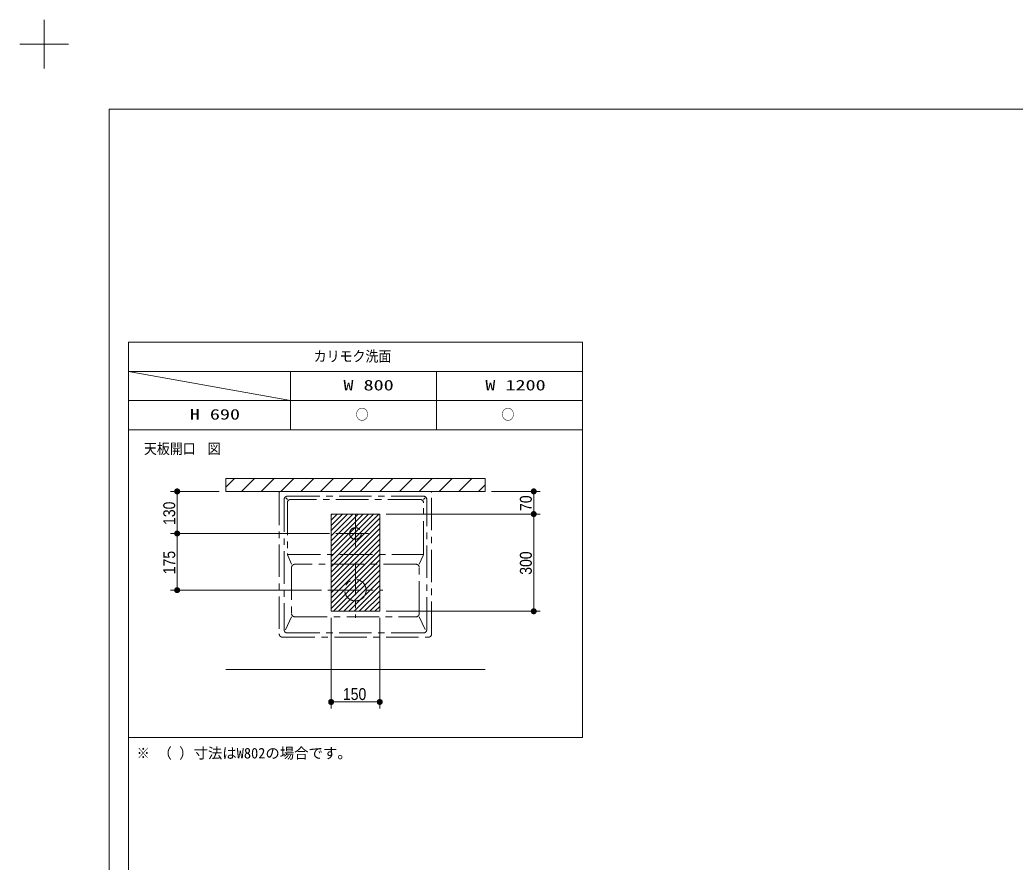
# Model space of a CAD drawing. Units: millimetres, scale not verified. Extents: x -6062 to 6062, y -3045 to 3045.
# Drawn here: x -6062 to -2993, y 446 to 3045 of the extents above; entities that cross this region are included whole.
import ezdxf
from ezdxf.enums import TextEntityAlignment as Align

# ---------------------------------------------------------------- set-up
doc = ezdxf.new("R2010")
doc.units = ezdxf.units.MM
doc.header["$LTSCALE"] = 20
doc.linetypes.add('CHAIN1', pattern=[8, 5, -1, 1, -1])
for name, color, linetype, lineweight in [('0-0_1図面枠', 7, 'Continuous', 9), ('0-1_2寸法-1', 7, 'Continuous', 9), ('0-2_0', 7, 'Continuous', 9), ('0-7_3一般', 7, 'Continuous', 9)]:
    doc.layers.add(name, color=color, linetype=linetype, lineweight=lineweight)
doc.styles.add('ＭＳ ゴシック', font='')
doc.styles.add('ＭＳ Ｐゴシック', font='')
doc.styles.get('ＭＳ ゴシック').set_extended_font_data('MS Gothic')
doc.styles.get('ＭＳ Ｐゴシック').set_extended_font_data('MS PGothic')

# ---------------------------------------------------------------- blocks, each defined once
blk = doc.blocks.new('グループ')
at = {"layer": '0-0_1図面枠'}
for p, q in [((-84000, 57900), (-84000, 60900)), ((-85500, 59400), (-82500, 59400))]:
    blk.add_line(p, q, dxfattribs=at)
blk = doc.blocks.new('グループ-2')
at = {"layer": '0-0_1図面枠'}
blk.add_lwpolyline([(-80000, 55400), (80000, 55400), (80000, -55400), (-80000, -55400)], close=True, dxfattribs=at)
blk = doc.blocks.new('図面枠')
at = {"layer": '0-0_1図面枠'}
for name in ['グループ', 'グループ-2']:
    blk.add_blockref(name, (0, 0), dxfattribs=at)
blk = doc.blocks.new('グループ-4')
at = {"layer": '0-0_1図面枠'}
for p, q in [((-78800, 41000), (-78800, -48600)), ((-50800, 39200), (-78800, 39200)), ((-78800, 39200), (-68800, 37400)), ((-68800, 35600), (-68800, 39200)), ((-59800, 35600), (-59800, 39200)), ((-78800, 37400), (-50800, 37400))]:
    blk.add_line(p, q, dxfattribs=at)
for points in [[(-78800, 41000), (-50800, 41000), (-50800, 35600), (-78800, 35600)], [(-78800, 35600), (-50800, 35600), (-50800, 16600), (-78800, 16600)]]:
    blk.add_lwpolyline(points, close=True, dxfattribs=at)
blk = doc.blocks.new('_Dot')
at = {"layer": '0-2_0'}
for p, q in [((-10, 0), (-20, 0)), ((9.78, 2), (-9.78, 2)), ((7.99, 6), (-7.99, 6)), ((9.16, -3.98), (-9.16, -3.98)), ((6, -7.98), (-6, -7.98))]:
    blk.add_line(p, q, dxfattribs=at)
for points in [[(10, 0), (9.92, 1.25), (9.69, 2.49), (9.3, 3.68), (8.76, 4.82), (8.09, 5.88), (7.29, 6.85), (6.37, 7.71), (5.36, 8.44), (4.26, 9.05), (3.09, 9.51), (1.87, 9.82), (0.63, 9.98), (-0.63, 9.98), (-1.87, 9.82), (-3.09, 9.51), (-4.26, 9.05), (-5.36, 8.44), (-6.37, 7.71), (-7.29, 6.85), (-8.09, 5.88), (-8.76, 4.82), (-9.3, 3.68), (-9.69, 2.49), (-9.92, 1.25), (-10, 0), (0, 0)], [(-10, 0), (-9.92, -1.25), (-9.69, -2.49), (-9.3, -3.68), (-8.76, -4.82), (-8.09, -5.88), (-7.29, -6.85), (-6.37, -7.71), (-5.36, -8.44), (-4.26, -9.05), (-3.09, -9.51), (-1.87, -9.82), (-0.63, -9.98), (0.63, -9.98), (1.87, -9.82), (3.09, -9.51), (4.26, -9.05), (5.36, -8.44), (6.37, -7.71), (7.29, -6.85), (8.09, -5.88), (8.76, -4.82), (9.3, -3.68), (9.69, -2.49), (9.92, -1.25), (10, 0), (0, 0)]]:
    blk.add_lwpolyline(points, close=True, dxfattribs=at)

msp = doc.modelspace()

# ---------------------------------------------------------------- linework, layer by layer
at = {"layer": '0-1_2寸法-1'}
for p, q in [((-5447.5, 1590), (-5597.5, 1590)), ((-5577.5, 1475.01), (-5577.5, 1574.99)), ((-4607.5, 1590), (-4457.5, 1590)), ((-4477.5, 1535.01), (-4477.5, 1574.99)), ((-4932.5, 1520), (-4457.5, 1520)), ((-4932.5, 1520), (-4457.5, 1520)), ((-4477.5, 1235.01), (-4477.5, 1504.99)), ((-5107.5, 1460), (-5597.5, 1460)), ((-5107.5, 1460), (-5597.5, 1460)), ((-5577.5, 1444.99), (-5577.5, 1300.01)), ((-5132.5, 1285), (-5597.5, 1285)), ((-5102.5, 1200), (-5102.5, 920)), ((-4952.5, 1200), (-4952.5, 920)), ((-4932.5, 1220), (-4457.5, 1220)), ((-4967.51, 940), (-5087.49, 940))]:
    msp.add_line(p, q, dxfattribs=at)
at = {"layer": '0-7_3一般'}
for p, q in [((-5427.5, 1602.56), (-5400.06, 1630)), ((-5379.1, 1590), (-5339.1, 1630)), ((-5318.14, 1590), (-5278.14, 1630)), ((-5257.18, 1590), (-5217.18, 1630)), ((-5196.22, 1590), (-5156.22, 1630)), ((-5135.26, 1590), (-5095.26, 1630)), ((-5074.3, 1590), (-5034.3, 1630)), ((-5013.34, 1590), (-4973.34, 1630)), ((-4952.38, 1590), (-4912.38, 1630)), ((-4891.42, 1590), (-4851.42, 1630)), ((-4830.46, 1590), (-4790.46, 1630)), ((-4769.5, 1590), (-4729.5, 1630)), ((-4708.54, 1590), (-4668.54, 1630)), ((-4647.58, 1590), (-4627.5, 1610.08)), ((-5427.5, 1590), (-4627.5, 1590)), ((-5102.5, 1517), (-5099.5, 1520)), ((-5102.5, 1501), (-5083.5, 1520)), ((-5102.5, 1485), (-5067.5, 1520)), ((-5102.5, 1469), (-5051.5, 1520)), ((-5102.5, 1453), (-5035.5, 1520)), ((-5102.5, 1437), (-5019.5, 1520)), ((-5102.5, 1421), (-5003.5, 1520)), ((-5102.5, 1405), (-4987.5, 1520)), ((-5102.5, 1389), (-4971.5, 1520)), ((-5102.5, 1373), (-4955.5, 1520)), ((-5102.5, 1357), (-4952.5, 1507)), ((-5102.5, 1341), (-4952.5, 1491)), ((-5102.5, 1325), (-4952.5, 1475)), ((-5102.5, 1309), (-4952.5, 1459)), ((-5102.5, 1293), (-4952.5, 1443)), ((-5102.5, 1277), (-4952.5, 1427)), ((-5102.5, 1261), (-4952.5, 1411)), ((-5102.5, 1245), (-4952.5, 1395)), ((-5102.5, 1229), (-4952.5, 1379)), ((-5095.5, 1220), (-4952.5, 1363)), ((-5079.5, 1220), (-4952.5, 1347)), ((-5063.5, 1220), (-4952.5, 1331)), ((-5047.5, 1220), (-4952.5, 1315)), ((-5031.5, 1220), (-4952.5, 1299)), ((-5015.5, 1220), (-4952.5, 1283)), ((-4999.5, 1220), (-4952.5, 1267)), ((-4983.5, 1220), (-4952.5, 1251)), ((-4967.5, 1220), (-4952.5, 1235)), ((-5427.5, 1040), (-4627.5, 1040))]:
    msp.add_line(p, q, dxfattribs=at)
at = {"layer": '0-7_3一般', "linetype": 'CHAIN1'}
for p, q in [((-5262.5, 1586), (-5262.5, 1150)), ((-4796.5, 1590), (-5258.5, 1590)), ((-5237.5, 1565), (-5242.12, 1569.62)), ((-4817.5, 1575), (-5237.5, 1575)), ((-4817.5, 1565), (-4812.5, 1570)), ((-4792.5, 1150), (-4792.5, 1586)), ((-5247.5, 1565), (-5247.5, 1163)), ((-5237.5, 1555), (-5237.5, 1398.11)), ((-4827.5, 1565), (-5227.5, 1565)), ((-4817.5, 1398.11), (-4817.5, 1555)), ((-4807.5, 1163), (-4807.5, 1565)), ((-5027.5, 1520), (-5027.5, 1400)), ((-5087.5, 1460), (-4967.5, 1460)), ((-5236.26, 1392.15), (-5224.5, 1365)), ((-5235.2, 1395), (-4817.83, 1395)), ((-4830.5, 1365), (-4818.74, 1392.15)), ((-5224.5, 1355), (-5224.5, 1213)), ((-4840.5, 1365), (-5214.5, 1365)), ((-5027.5, 1370), (-5027.5, 1200)), ((-4830.5, 1213), (-4830.5, 1355)), ((-5112.5, 1285), (-4942.5, 1285)), ((-5243.23, 1162.29), (-5224.5, 1203)), ((-5214.5, 1203), (-4840.5, 1203)), ((-4830.5, 1203), (-4812.47, 1163.81)), ((-5252.5, 1140), (-4802.5, 1140)), ((-5237.5, 1153), (-4817.5, 1153))]:
    msp.add_line(p, q, dxfattribs=at)
at = {"layer": '0-7_3一般'}
for points in [[(-5427.5, 1630), (-4627.5, 1630), (-4627.5, 1590), (-5427.5, 1590)], [(-5102.5, 1520), (-4952.5, 1520), (-4952.5, 1220), (-5102.5, 1220)], [(-5102.5, 1520), (-4952.5, 1520), (-4952.5, 1220), (-5102.5, 1220)]]:
    msp.add_lwpolyline(points, close=True, dxfattribs=at)
at = {"layer": '0-7_3一般', "linetype": 'CHAIN1'}
for centre, radius in [((-5027.5, 1460), 18), ((-5027.5, 1285), 33)]:
    msp.add_circle(centre, radius, dxfattribs=at)
for centre, radius, start, end in [((-5258.5, 1586), 4, 90, 180), ((-5237.5, 1565), 10, 90, 180), ((-4817.5, 1565), 10, 0, 90), ((-4796.5, 1586), 4, 0, 90), ((-5227.5, 1555), 10, 90, 180), ((-4827.5, 1555), 10, 0, 90), ((-5222.5, 1398.11), 15, 180, 203.42869), ((-4832.5, 1398.11), 15, 336.57131, 0), ((-5214.5, 1355), 10, 90, 180), ((-4840.5, 1355), 10, 0, 90), ((-5214.5, 1213), 10, 180, 270), ((-4840.5, 1213), 10, 270, 0), ((-5252.5, 1150), 10, 180, 270), ((-5237.5, 1163), 10, 180, 270), ((-4817.5, 1163), 10, 270, 0), ((-4802.5, 1150), 10, 270, 0)]:
    msp.add_arc(centre, radius, start, end, dxfattribs=at)

# ---------------------------------------------------------------- block references
at = {"layer": '0-0_1図面枠', "xscale": 0.05, "yscale": 0.05}
for name in ['図面枠', 'グループ-4']:
    msp.add_blockref(name, (-1787.5, 0), dxfattribs=at)
at = {"layer": '0-1_2寸法-1', "xscale": 0.7503418, "yscale": 0.7503418}
for p, rotation in [((-5577.5, 1590), 90), ((-4477.5, 1590), 90), ((-4477.5, 1520), 270), ((-4477.5, 1520), 90), ((-5577.5, 1460), 270), ((-5577.5, 1460), 90), ((-5577.5, 1285), 270), ((-4477.5, 1220), 270), ((-5102.5, 940), 180)]:
    msp.add_blockref('_Dot', p, dxfattribs=dict(at, rotation=rotation))
msp.add_blockref('_Dot', (-4952.5, 940), dxfattribs=at)

# ---------------------------------------------------------------- texts
at = {"layer": '0-0_1図面枠', "style": 'ＭＳ ゴシック'}
for s, width, p in [('カリモク洗面', 0.9, (-5156.39, 1980.86)), ('W 800', 1.4, (-5064.45, 1891.74)), ('W 1200', 1.4, (-4626.75, 1891.74)), ('H 690', 1.4, (-5538.49, 1801.74)), ('○', 0.9, (-5027.09, 1801.25)), ('○', 0.9, (-4577.09, 1801.25)), ('天板開口', 0.9, (-5680, 1695.64)), ('図', 0.9, (-5483.27, 1695.64)), ('※', 0.9, (-5702.1, 756.01))]:
    msp.add_text(s, height=32.55, dxfattribs=dict(at, width=width)).set_placement(p, align=Align.BOTTOM_LEFT)
msp.add_text('（ ）寸法はW802の場合です。', height=32.55, dxfattribs=at).set_placement((-5637.93, 756.01), align=Align.BOTTOM_LEFT)
at = {"layer": '0-1_2寸法-1', "style": 'ＭＳ Ｐゴシック', "width": 0.9}
for s, p in [('70', (-4472.54, 1529.63)), ('130', (-5572.54, 1486.39)), ('175', (-5572.54, 1334.28)), ('300', (-4472.54, 1332.72))]:
    msp.add_text(s, height=36.66, rotation=90, dxfattribs=at).set_placement(p, align=Align.BOTTOM_LEFT)
msp.add_text('150', height=36.66, dxfattribs=at).set_placement((-5066.11, 935.04), align=Align.BOTTOM_LEFT)

doc.saveas('drawing.dxf')
